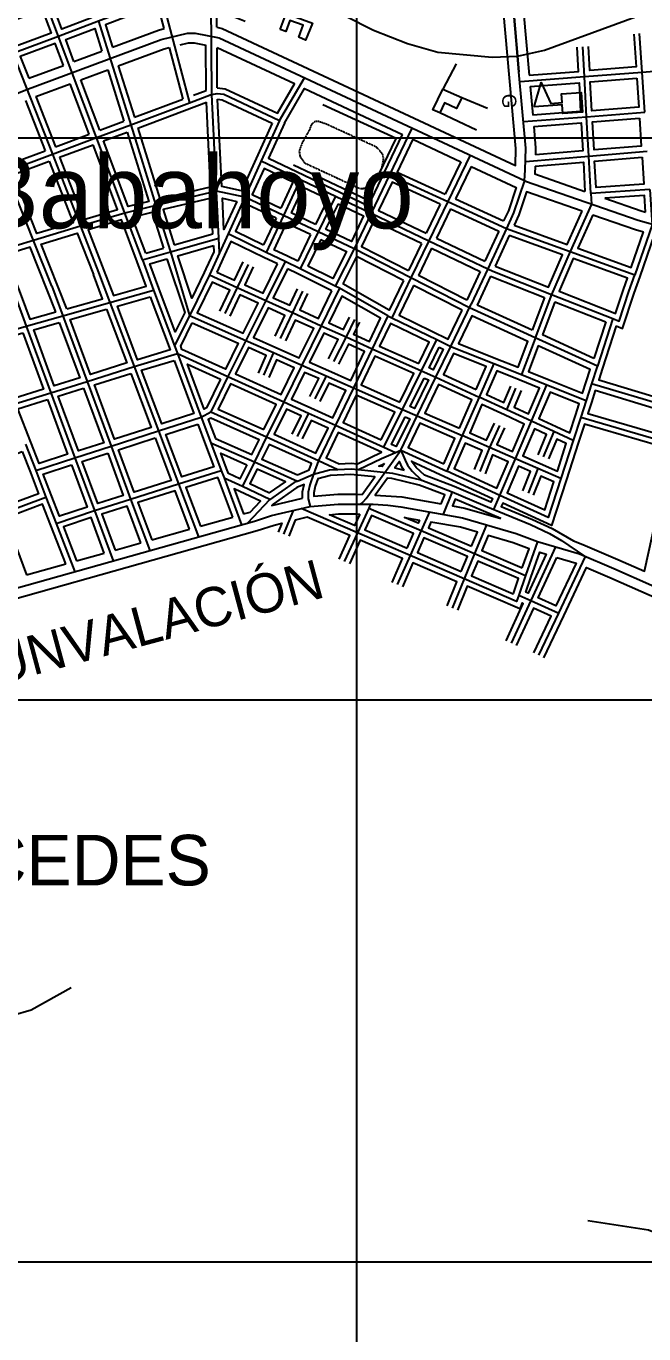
# Model space of a CAD drawing. Extents: x 638173 to 667318, y 9795622 to 9816401.
# Drawn here: x 663412 to 664510, y 9798872 to 9801199 of the extents above; entities that cross this region are included whole.
import ezdxf
from ezdxf.enums import TextEntityAlignment as Align

# ---------------------------------------------------------------- set-up
doc = ezdxf.new("R2010")
doc.units = 0
doc.header["$MEASUREMENT"] = 0
doc.linetypes.add('DASHED', pattern=[0.75, 0.5, -0.25])
for name, color, linetype in [('AREAPROMINENTE', 7, 'CONTINUOUS'), ('CAMINO1', 7, 'CONTINUOUS'), ('CAMINO3', 7, 'CONTINUOUS'), ('CAMINO5', 7, 'CONTINUOUS'), ('CUADRICULAUTM', 7, 'CONTINUOUS'), ('EDIFICACION', 7, 'CONTINUOUS'), ('HIDROGRAFIASIMBO', 7, 'CONTINUOUS'), ('MURODIQUE', 7, 'CONTINUOUS'), ('NOMBREAREASSITIO', 7, 'CONTINUOUS'), ('NOMBRESPOBLADOS', 7, 'CONTINUOUS'), ('PARALELACAMINO', 7, 'CONTINUOUS'), ('PUENTE', 7, 'CONTINUOUS'), ('RIODOBLE', 7, 'CONTINUOUS'), ('RIOINTERMITENTE', 7, 'CONTINUOUS'), ('RIOPERENNE', 7, 'CONTINUOUS'), ('TEXTOCAMINOS', 7, 'CONTINUOUS')]:
    doc.layers.add(name, color=color, linetype=linetype)
doc.styles.add('poblados', font='SWZCONDN.TTF')
doc.styles.add('sitios', font='SWZCONLN.TTF')
doc.styles.add('txt', font='TXT', dxfattribs={"height": 0.2})

# ---------------------------------------------------------------- blocks, each defined once
blk = doc.blocks.new('POZO')
at = {"layer": 'HIDROGRAFIASIMBO', "color": 4, "linetype": 'Continuous', "style": 'txt'}
blk.add_text('G', height=10, rotation=268.63522, dxfattribs=at).set_placement((0.18, -0.16), align=Align.MIDDLE)
blk = doc.blocks.new('ESCUEL')
at = {"layer": 'EDIFICACION', "color": 6, "linetype": 'Continuous'}
blk.add_lwpolyline([(-0.55, 67.48), (41.45, 51.74), (3.45, 37.48), (3.45, 17.27), (18.98, 17.27), (18.98, -17.74), (-16.02, -17.73), (-16.02, 17.27), (-0.55, 17.27), (-0.55, 67.48)], close=True, dxfattribs=at)

msp = doc.modelspace()

# ---------------------------------------------------------------- linework, layer by layer
at = {"layer": 'AREAPROMINENTE', "color": 7, "linetype": 'DASHED'}
msp.add_line((664034.57, 9800983.82), (663946.59, 9801024.11), dxfattribs=at)
msp.add_lwpolyline([(663915.86, 9801015.07), (663903.01, 9800992.03), (663897.3, 9800976.92), (663899.01, 9800966.19), (663906.84, 9800955.77), (663919.46, 9800949.86), (664005.31, 9800909.97)], dxfattribs=at)
for points, knots in [([(663946.59, 9801024.11), (663942.67, 9801025.5), (663938.76, 9801026.89), (663934.84, 9801028.28), (663930.7, 9801029.75), (663925.52, 9801030.21), (663921.76, 9801026.7), (663918.04, 9801023.22), (663917.23, 9801019.21), (663915.86, 9801015.07)], [0, 0, 0, 0, 0.3223036, 0.3223036, 0.3223036, 0.6628852, 0.6628852, 0.6628852, 1, 1, 1, 1]), ([(664005.31, 9800909.97), (664009.16, 9800910.19), (664013.02, 9800910.42), (664016.87, 9800910.65), (664021.89, 9800910.95), (664025.97, 9800914.86), (664029.53, 9800918.88), (664034.61, 9800924.61), (664037.73, 9800930.46), (664040.76, 9800937.23), (664043.47, 9800943.28), (664045.29, 9800949.41), (664046.41, 9800955.6), (664047.43, 9800961.24), (664048.27, 9800968.66), (664044.36, 9800972.99), (664041.1, 9800976.6), (664037.83, 9800980.21), (664034.57, 9800983.82)], [0, 0, 0, 0, 0.1163557, 0.1163557, 0.1163557, 0.26808, 0.26808, 0.26808, 0.4842488, 0.4842488, 0.4842488, 0.6773638, 0.6773638, 0.6773638, 0.8533085, 0.8533085, 0.8533085, 1, 1, 1, 1])]:
    msp.add_open_spline(points, degree=3, knots=knots, dxfattribs=at)
at = {"layer": 'CAMINO1', "color": 1, "linetype": 'Continuous'}
for points in [[(664297.92, 9800924.04), (664299.27, 9800942.44), (664300.29, 9800982), (664288.27, 9801117.38), (664278.99, 9801221.96)], [(661875.25, 9799783.75), (661886.68, 9799803.73), (662255.02, 9800491.38), (662274.98, 9800526.83), (662295.09, 9800562.55), (662315.98, 9800590.29), (662357.32, 9800634.21), (662381.34, 9800654.88), (662417.37, 9800681.21), (662434.17, 9800690.06), (662880.52, 9800868.55), (662880.92, 9800869.14), (663411.04, 9801085.51), (663652.09, 9801175.24), (663698.69, 9801186.69), (663712.17, 9801186.62), (663754.88, 9801178.28), (664297.92, 9800924.04)], [(664297.92, 9800924.04), (664278.76, 9800866.89), (664265.88, 9800839.01), (664232.68, 9800767.19), (664203.36, 9800704.04)], [(664297.92, 9800924.04), (664299.94, 9800923.09), (664500.58, 9800853.67), (664608.05, 9800823.43)], [(664006.33, 9800348.51), (664008.84, 9800350), (664011.92, 9800352.91), (664016.36, 9800358.34), (664078.02, 9800444.47), (664107.45, 9800505.42), (664140.69, 9800574.26), (664167.19, 9800629.13), (664203.36, 9800704.04)], [(663817.8, 9800318.14), (663848.3, 9800328.07), (663916.94, 9800344.29), (663966.69, 9800348.45), (664006.33, 9800348.51)], [(664006.33, 9800348.51), (664028.76, 9800348.13), (664054.89, 9800346.52), (664078.11, 9800343.87), (664188.08, 9800324.32), (664283.58, 9800296.28), (664321.4, 9800282.1), (664395.85, 9800259.89), (664457.14, 9800233.85), (664658.09, 9800144.95), (664765.52, 9800095.35), (665039.03, 9799974.65), (665136.76, 9799923.26), (665256.62, 9799868.98), (665372.55, 9799819.26), (665502.65, 9799759.34), (665640.32, 9799698.06), (665755.98, 9799648.81), (665825.17, 9799622.72), (665892.56, 9799600.83), (665960.24, 9799576.39), (666036.45, 9799558.53)], [(662044.2, 9799797.98), (662515.41, 9799939.19), (662749.13, 9800007.64), (663173.76, 9800137.07), (663817.8, 9800318.14)]]:
    msp.add_lwpolyline(points, dxfattribs=at)
at = {"layer": 'CAMINO3', "color": 1, "linetype": 'Continuous'}
for p, q in [((663540.32, 9801207.54), (663597.8, 9801023.62)), ((663597.8, 9801023.62), (663642.69, 9800879.98)), ((663642.69, 9800879.98), (663667.97, 9800799.09)), ((663667.97, 9800799.09), (663668.52, 9800797.25)), ((663668.52, 9800797.25), (663702.33, 9800684.06)), ((663702.33, 9800684.06), (663802.59, 9800639.85)), ((663802.59, 9800639.85), (663851.89, 9800618.12)), ((663851.89, 9800618.12), (663902.3, 9800595.89)), ((663902.3, 9800595.89), (663945.63, 9800576.78)), ((663945.63, 9800576.78), (663993.92, 9800555.49)), ((663993.92, 9800555.49), (664081.38, 9800516.92)), ((664235.72, 9800449.26), (664187.54, 9800470.33)), ((664282.05, 9800429.01), (664235.72, 9800449.26)), ((664321.94, 9800411.57), (664282.05, 9800429.01)), ((664362.69, 9800393.76), (664321.94, 9800411.57))]:
    msp.add_line(p, q, dxfattribs=at)
msp.add_lwpolyline([(664081.38, 9800516.92), (664107.45, 9800505.42), (664187.54, 9800470.33)], dxfattribs=at)
at = {"layer": 'CAMINO5', "color": 7, "linetype": 'Continuous'}
for p, q in [((663469.16, 9801180.81), (663446.41, 9801241.42)), ((663741.83, 9801077.37), (663740.94, 9801242.75)), ((664507.26, 9801117.13), (664502.78, 9801185.59)), ((663469.16, 9801180.81), (663388.31, 9801150.44)), ((663536.74, 9801000.74), (663469.16, 9801180.81)), ((664404.6, 9801109.13), (664401.72, 9801161.93)), ((663388.31, 9801150.44), (663458.31, 9800971.36)), ((664404.6, 9801109.13), (664507.26, 9801117.13)), ((664507.26, 9801117.13), (664608.56, 9801125.03)), ((664511.92, 9801045.85), (664507.26, 9801117.13)), ((663862.58, 9801030.98), (663906.78, 9801107.16)), ((664290.37, 9801100.22), (664404.6, 9801109.13)), ((664408.5, 9801037.77), (664404.6, 9801109.13)), ((663750.23, 9800905.31), (663741.83, 9801077.37)), ((664408.5, 9801037.77), (664511.92, 9801045.85)), ((663862.58, 9801030.98), (663829.9, 9800959.03)), ((664296.57, 9801029.02), (664408.5, 9801037.77)), ((664412.32, 9800967.77), (664408.5, 9801037.77)), ((663458.31, 9800971.36), (663536.74, 9801000.74)), ((663587.2, 9800866.31), (663536.74, 9801000.74)), ((664097.88, 9801017.69), (664058.08, 9800934.56)), ((664412.32, 9800967.77), (664516.45, 9800976.47)), ((663375.93, 9800940.49), (663458.31, 9800971.36)), ((663458.31, 9800971.36), (663508.58, 9800842.76)), ((663829.9, 9800959.03), (663800.52, 9800894.34)), ((663829.9, 9800959.03), (663961.75, 9800896.23)), ((664201.57, 9800969.15), (664161.84, 9800886.85)), ((664299.95, 9800958.38), (664412.32, 9800967.77)), ((664415.96, 9800900.95), (664412.32, 9800967.77)), ((663424.86, 9800817.69), (663375.93, 9800940.49)), ((663899.32, 9800925.96), (663869.73, 9800861.76)), ((664058.08, 9800934.56), (664025.25, 9800865.98)), ((664058.08, 9800934.56), (664161.84, 9800886.85)), ((663754.3, 9800821.93), (663750.23, 9800905.31)), ((663800.52, 9800894.34), (663750.23, 9800905.31)), ((664520.9, 9800908.53), (664415.96, 9800900.95)), ((663800.52, 9800894.34), (663770.95, 9800829.24)), ((663869.73, 9800861.76), (663800.52, 9800894.34)), ((663961.75, 9800896.23), (663931.03, 9800832.78)), ((663961.75, 9800896.23), (664025.25, 9800865.98)), ((664161.84, 9800886.85), (664128.11, 9800816.99)), ((663587.2, 9800866.31), (663508.58, 9800842.76)), ((663618.51, 9800782.87), (663587.2, 9800866.31)), ((663869.73, 9800861.76), (663838.92, 9800796.45)), ((663931.03, 9800832.78), (663869.73, 9800861.76)), ((664025.25, 9800865.98), (663994.9, 9800802.59)), ((664025.25, 9800865.98), (664128.11, 9800816.99)), ((663508.58, 9800842.76), (663424.86, 9800817.69)), ((663508.58, 9800842.76), (663540.63, 9800760.78)), ((663931.03, 9800832.78), (663899.32, 9800767.31)), ((663994.9, 9800802.59), (663931.03, 9800832.78)), ((663424.86, 9800817.69), (663361.56, 9800798.73)), ((663457.36, 9800736.14), (663424.86, 9800817.69)), ((663755.59, 9800795.44), (663754.3, 9800821.93)), ((663770.95, 9800829.24), (663755.59, 9800795.44)), ((663838.92, 9800796.45), (663770.95, 9800829.24)), ((663755.59, 9800795.44), (663740.76, 9800762.78)), ((663872.23, 9800780.38), (663838.92, 9800796.45)), ((663994.9, 9800802.59), (663961.66, 9800736.27)), ((664096.2, 9800750.88), (663994.9, 9800802.59)), ((664379.16, 9800798.07), (664346.26, 9800721.64)), ((664379.16, 9800798.07), (664494.15, 9800756.69)), ((663618.51, 9800782.87), (663638.54, 9800729.41)), ((663740.76, 9800762.78), (663737.62, 9800756.36)), ((663806.79, 9800774.98), (663787.14, 9800733.84)), ((663872.23, 9800780.38), (663837.76, 9800710.83)), ((663899.32, 9800767.31), (663872.23, 9800780.38)), ((663961.66, 9800736.27), (663899.32, 9800767.31)), ((663540.63, 9800760.78), (663560.81, 9800707.35)), ((663737.62, 9800756.36), (663787.14, 9800733.84)), ((664096.2, 9800750.88), (664061.98, 9800680)), ((663393.29, 9800715.78), (663412, 9800665.12)), ((663457.36, 9800736.14), (663476.85, 9800683.52)), ((663560.81, 9800707.35), (663638.54, 9800729.41)), ((663638.54, 9800729.41), (663675.85, 9800629.83)), ((663787.14, 9800733.84), (663764.99, 9800687.44)), ((663787.14, 9800733.84), (663837.76, 9800710.83)), ((663903.24, 9800727.46), (663885.37, 9800689.19)), ((663968.92, 9800732.65), (663936.67, 9800665.87)), ((663968.92, 9800732.65), (663961.66, 9800736.27)), ((664055.02, 9800683.37), (663968.92, 9800732.65)), ((664346.26, 9800721.64), (664317.23, 9800644.41)), ((664346.26, 9800721.64), (664455.12, 9800678.67)), ((663476.85, 9800683.52), (663560.81, 9800707.35)), ((663560.81, 9800707.35), (663603.92, 9800593.23)), ((663837.76, 9800710.83), (663885.37, 9800689.19)), ((663412, 9800665.12), (663476.85, 9800683.52)), ((663476.85, 9800683.52), (663520.03, 9800566.93)), ((663885.37, 9800689.19), (663863.82, 9800643.04)), ((663885.37, 9800689.19), (663936.67, 9800665.87)), ((663995.8, 9800676.89), (663980.66, 9800645.87)), ((664055.02, 9800683.37), (664027.03, 9800624.79)), ((664055.02, 9800683.37), (664061.98, 9800680)), ((664061.98, 9800680), (664142.05, 9800641.29)), ((664455.12, 9800678.67), (664427.67, 9800594.06)), ((663337.76, 9800644.05), (663412, 9800665.12)), ((663412, 9800665.12), (663455.71, 9800546.76)), ((663936.67, 9800665.87), (663980.66, 9800645.87)), ((663980.66, 9800645.87), (663958.18, 9800602.19)), ((663980.66, 9800645.87), (664027.03, 9800624.79)), ((663675.85, 9800629.83), (663680.92, 9800616.3)), ((664027.03, 9800624.79), (664114.76, 9800585.79)), ((664114.76, 9800585.79), (664142.05, 9800641.29)), ((664427.67, 9800594.06), (664317.23, 9800644.41)), ((663603.92, 9800593.23), (663680.92, 9800616.3)), ((663680.92, 9800616.3), (663723.26, 9800503.29)), ((663680.92, 9800616.3), (663770.73, 9800575.57)), ((663851.89, 9800618.12), (663833.97, 9800577.66)), ((663520.03, 9800566.93), (663603.92, 9800593.23)), ((663603.92, 9800593.23), (663647.21, 9800478.62)), ((663945.63, 9800576.78), (663925.38, 9800535.75)), ((664243.46, 9800598.52), (664217.43, 9800538.82)), ((664243.46, 9800598.52), (664292.56, 9800578.82)), ((664292.56, 9800578.82), (664338.12, 9800560.53)), ((663455.71, 9800546.76), (663520.03, 9800566.93)), ((663520.03, 9800566.93), (663562.82, 9800451.42)), ((663770.73, 9800575.57), (663739.94, 9800512.58)), ((663770.73, 9800575.57), (663870.17, 9800530.47)), ((664266.53, 9800516.15), (664282.83, 9800554.5)), ((664310.54, 9800495.83), (664338.12, 9800560.53)), ((664338.12, 9800560.53), (664407.74, 9800532.62)), ((664417.52, 9800562.78), (664407.74, 9800532.62)), ((664552.86, 9800522.17), (664417.52, 9800562.78)), ((663383.94, 9800524.25), (663455.71, 9800546.76)), ((663455.71, 9800546.76), (663498.58, 9800430.72)), ((663870.17, 9800530.47), (663839.46, 9800467.94)), ((663870.17, 9800530.47), (663914.14, 9800510.52)), ((664266.53, 9800516.15), (664217.43, 9800538.82)), ((664407.74, 9800532.62), (664398.1, 9800502.91)), ((663723.26, 9800503.29), (663739.94, 9800512.58)), ((663739.94, 9800512.58), (663839.46, 9800467.94)), ((663914.14, 9800510.52), (663893.83, 9800468.77)), ((663914.14, 9800510.52), (663962.06, 9800488.79)), ((664310.54, 9800495.83), (664266.53, 9800516.15)), ((663647.21, 9800478.62), (663723.26, 9800503.29)), ((663723.26, 9800503.29), (663740.34, 9800457.7)), ((663962.06, 9800488.79), (663931.96, 9800425.78)), ((663962.06, 9800488.79), (664047.79, 9800449.91)), ((664350.26, 9800477.49), (664310.54, 9800495.83)), ((664398.1, 9800502.91), (664384.71, 9800461.62)), ((664398.1, 9800502.91), (664538.06, 9800462.26)), ((663562.82, 9800451.42), (663647.21, 9800478.62)), ((663647.21, 9800478.62), (663682.83, 9800384.33)), ((663839.46, 9800467.94), (663817.62, 9800423.48)), ((663839.46, 9800467.94), (663931.96, 9800425.78)), ((664350.26, 9800477.49), (664331.52, 9800432.59)), ((664384.71, 9800461.62), (664350.26, 9800477.49)), ((663410.66, 9800454.93), (663428.68, 9800408.19)), ((663498.58, 9800430.72), (663562.82, 9800451.42)), ((663562.82, 9800451.42), (663597.61, 9800357.47)), ((663740.34, 9800457.7), (663817.62, 9800423.48)), ((663740.34, 9800457.7), (663758.82, 9800408.35)), ((664047.79, 9800449.91), (664068.64, 9800440.46)), ((663428.68, 9800408.19), (663498.58, 9800430.72)), ((663498.58, 9800430.72), (663533.15, 9800337.11)), ((663817.62, 9800423.48), (663796.32, 9800380.11)), ((663817.62, 9800423.48), (663894.64, 9800389.38)), ((663931.96, 9800425.78), (663923.01, 9800401.89)), ((663931.96, 9800425.78), (663966.4, 9800410.08)), ((663428.68, 9800408.19), (663446.83, 9800361.09)), ((663682.83, 9800384.33), (663758.82, 9800408.35)), ((663758.82, 9800408.35), (663763.69, 9800395.36)), ((663763.69, 9800395.36), (663796.32, 9800380.11)), ((663763.69, 9800395.36), (663795.02, 9800311.74)), ((663894.64, 9800389.38), (663923.01, 9800401.89)), ((664254.22, 9800363.74), (664159.88, 9800406.96)), ((664321.94, 9800411.57), (664304.49, 9800368.15)), ((663597.61, 9800357.47), (663682.83, 9800384.33)), ((663682.83, 9800384.33), (663718.38, 9800290.19)), ((663796.32, 9800380.11), (663845.36, 9800357.19)), ((664169.53, 9800370.6), (664153.41, 9800330.48)), ((664169.53, 9800370.6), (664243.59, 9800338.82)), ((663361.97, 9800329.4), (663446.83, 9800361.09)), ((663446.83, 9800361.09), (663464.88, 9800314.25)), ((663533.15, 9800337.11), (663597.61, 9800357.47)), ((663597.61, 9800357.47), (663631.57, 9800265.78)), ((664024.06, 9800348.21), (664020.97, 9800341.44)), ((664243.59, 9800338.82), (664254.22, 9800363.74)), ((663464.88, 9800314.25), (663533.15, 9800337.11)), ((663533.15, 9800337.11), (663566.28, 9800247.43)), ((663886.4, 9800337.07), (663869.41, 9800295.05)), ((664000.88, 9800297.48), (663901, 9800340.52)), ((664020.97, 9800341.44), (664000.88, 9800297.48)), ((664020.97, 9800341.44), (664114.17, 9800301.35)), ((664129.02, 9800334.98), (664114.17, 9800301.35)), ((663464.88, 9800314.25), (663498.04, 9800228.24)), ((664000.88, 9800297.48), (663977.51, 9800246.31)), ((664094.63, 9800257.08), (664000.88, 9800297.48)), ((664114.17, 9800301.35), (664094.63, 9800257.08)), ((664114.17, 9800301.35), (664209.43, 9800260.37)), ((664230.56, 9800311.85), (664209.43, 9800260.37)), ((664321.36, 9800282.11), (664300.15, 9800221.42)), ((664094.63, 9800257.08), (664071.73, 9800205.22)), ((664191.03, 9800215.54), (664094.63, 9800257.08)), ((664209.43, 9800260.37), (664191.03, 9800215.54)), ((664209.43, 9800260.37), (664300.15, 9800221.42)), ((664353.51, 9800272.52), (664309.28, 9800176.77)), ((664358.92, 9800154.23), (664406.74, 9800255.26)), ((664191.03, 9800215.54), (664169.62, 9800163.39)), ((664300.15, 9800221.42), (664287.91, 9800186.4)), ((664287.91, 9800186.4), (664309.28, 9800176.77)), ((664309.28, 9800176.77), (664274.4, 9800101.28)), ((664309.28, 9800176.77), (664358.92, 9800154.23)), ((664323.51, 9800079.4), (664358.92, 9800154.23))]:
    msp.add_line(p, q, dxfattribs=at)
for points in [[(663655.51, 9801250.82), (663540.32, 9801207.54), (663469.16, 9801180.81)], [(663655.51, 9801250.82), (663654.5, 9801243.99), (663702.26, 9801062.77)], [(663702.26, 9801062.77), (663740.7, 9801077.17), (663741.83, 9801077.37)], [(663741.83, 9801077.37), (663751.53, 9801079.1), (663763.09, 9801077.64), (663862.58, 9801030.98)], [(663536.74, 9801000.74), (663597.8, 9801023.62), (663702.26, 9801062.77)], [(663750.23, 9800905.31), (663642.69, 9800879.98), (663587.2, 9800866.31)], [(664520.9, 9800908.53), (664525.03, 9800845.46), (664494.15, 9800756.69)], [(664161.84, 9800886.85), (664265.88, 9800839.01), (664379.16, 9800798.07)], [(664415.96, 9800900.95), (664416.99, 9800882.17), (664379.16, 9800798.07)], [(663618.51, 9800782.87), (663668.52, 9800797.25), (663754.3, 9800821.93)], [(664128.11, 9800816.99), (664096.78, 9800752.09), (664096.2, 9800750.88)], [(664128.11, 9800816.99), (664232.68, 9800767.19), (664241.58, 9800762.95), (664346.26, 9800721.64)], [(663737.62, 9800756.36), (663704.47, 9800688.45), (663702.33, 9800684.06), (663675.85, 9800629.83)], [(664317.23, 9800644.41), (664200.49, 9800697.64), (664096.2, 9800750.88)], [(664455.12, 9800678.67), (664466.38, 9800674.23), (664483.78, 9800726.87), (664494.15, 9800756.69)], [(663837.76, 9800710.83), (663802.59, 9800639.85), (663770.73, 9800575.57)], [(663936.67, 9800665.87), (663902.3, 9800595.89), (663870.17, 9800530.47)], [(664027.03, 9800624.79), (663993.92, 9800555.49), (663962.06, 9800488.79)], [(664142.05, 9800641.29), (664167.19, 9800629.13), (664243.46, 9800598.52)], [(664317.23, 9800644.41), (664316.82, 9800643.32), (664292.56, 9800578.82)], [(664047.79, 9800449.91), (664081.38, 9800516.92), (664114.76, 9800585.79)], [(664114.76, 9800585.79), (664140.69, 9800574.26), (664217.43, 9800538.82)], [(664427.67, 9800594.06), (664427.47, 9800593.44), (664417.52, 9800562.78)], [(664217.43, 9800538.82), (664187.54, 9800470.33), (664159.88, 9800406.96)], [(664253.59, 9800488.47), (664235.72, 9800449.26), (664218.67, 9800406.2)], [(664254.22, 9800363.74), (664282.05, 9800429.01), (664310.54, 9800495.83)], [(664384.71, 9800461.62), (664362.69, 9800393.76), (664340.18, 9800324.37), (664254.22, 9800363.74)], [(664002.78, 9800409.94), (664043.89, 9800429.65), (664068.64, 9800440.46)], [(664068.64, 9800440.46), (664078.02, 9800444.47), (664159.88, 9800406.96)], [(664078.08, 9800444.44), (664085.59, 9800426.43), (664089.88, 9800417.84), (664098.12, 9800407.1), (664115.06, 9800391.25)], [(663923.01, 9800401.89), (663916.16, 9800382.8), (663913.51, 9800369.55), (663913.51, 9800358.07), (663917.17, 9800344.31)], [(663923.01, 9800401.89), (663951.49, 9800409.3), (663966.4, 9800410.08)], [(663966.4, 9800410.08), (663989.61, 9800411.3), (664002.55, 9800409.96), (664002.78, 9800409.94)], [(664002.78, 9800409.94), (664063.57, 9800403.65), (664113.73, 9800391.75), (664115.06, 9800391.25)], [(664115.06, 9800391.25), (664115.5, 9800391.08), (664169.53, 9800370.6)], [(663894.64, 9800389.38), (663888.45, 9800386.65), (663844.69, 9800356.35), (663844.37, 9800356.13), (663805.6, 9800314.71)], [(664243.59, 9800338.82), (664252.18, 9800335.13), (664308.59, 9800312.18), (664342.72, 9800296.05), (664364.04, 9800283.5), (664404.85, 9800256.07)], [(664287.91, 9800186.4), (664284.08, 9800175.44), (664191.03, 9800215.54)]]:
    msp.add_lwpolyline(points, dxfattribs=at)
at = {"layer": 'CUADRICULAUTM', "color": 2, "linetype": 'Continuous'}
for points in [[(664000, 9796923.87), (664000, 9797000), (664000, 9798000), (664000, 9799000), (664000, 9800000), (664000, 9801000), (664000, 9802000), (664000, 9803000), (664000, 9804000), (664000, 9805000), (664000, 9806000), (664000, 9807000), (664000, 9808000), (664000, 9809000), (664000, 9810000), (664000, 9811000), (664000, 9812000), (664000, 9813000), (664000, 9814000), (664000, 9815352.18)], [(655000, 9801000), (656000, 9801000), (657000, 9801000), (658000, 9801000), (659000, 9801000), (660000, 9801000), (661000, 9801000), (662000, 9801000), (663000, 9801000), (665000, 9801000), (666608.12, 9801000)], [(655000, 9800000), (656000, 9800000), (657000, 9800000), (658000, 9800000), (659000, 9800000), (660000, 9800000), (661000, 9800000), (662000, 9800000), (663000, 9800000), (665000, 9800000), (666607.31, 9800000)], [(655000, 9799000), (656000, 9799000), (657000, 9799000), (658000, 9799000), (659000, 9799000), (660000, 9799000), (661000, 9799000), (662000, 9799000), (663000, 9799000), (664000, 9799000), (666606.51, 9799000)]]:
    msp.add_lwpolyline(points, dxfattribs=at)
at = {"layer": 'EDIFICACION', "color": 4, "linetype": 'Continuous'}
for points in [[(663863.73, 9801192.75), (663874.13, 9801221.57), (663920.85, 9801204.51), (663908.49, 9801174.28), (663896.84, 9801179.21), (663904.47, 9801200.39), (663880.85, 9801208.95), (663873.67, 9801189.19)], [(664153.01, 9801086.67), (664186.51, 9801071.71), (664177.31, 9801052.54), (664155.58, 9801062.3), (664147.27, 9801044.51), (664135.04, 9801050.26)]]:
    msp.add_lwpolyline(points, close=True, dxfattribs=at)
at = {"layer": 'MURODIQUE', "color": 204, "linetype": 'Continuous'}
for p, q in [((664176.61, 9801131.9), (664153.01, 9801086.67)), ((664186.51, 9801071.71), (664232.1, 9801052.98)), ((664212.53, 9801014.06), (664147.27, 9801044.51))]:
    msp.add_line(p, q, dxfattribs=at)
msp.add_lwpolyline([(663887.39, 9800952.14), (664017.75, 9800890.69), (664069.62, 9800999.25), (663939.29, 9801058.91)], dxfattribs=at)
at = {"layer": 'PARALELACAMINO', "color": 7, "linetype": 'Continuous'}
for p, q in [((663666.12, 9801160.67), (663690.29, 9801068.95)), ((663731.78, 9801084.5), (663731.35, 9801165.04)), ((663751.76, 9801089.15), (663751.38, 9801160.6)), ((663496.63, 9801136.05), (663546.41, 9801154.58)), ((663416.35, 9801106.16), (663477.9, 9801129.07)), ((663508.94, 9801103.27), (663556.86, 9801121.12)), ((663556.86, 9801121.12), (663585.44, 9801029.67)), ((663575.62, 9801128.1), (663604.18, 9801036.69)), ((663429.1, 9801073.56), (663490.21, 9801096.3)), ((663523.87, 9801006.6), (663490.21, 9801096.3)), ((663542.59, 9801013.62), (663508.94, 9801103.27)), ((664308.13, 9801091.57), (664312.68, 9801040.31)), ((663410.44, 9801066.36), (663445.31, 9800977.16)), ((663429.1, 9801073.56), (663464.03, 9800984.18)), ((663604.18, 9801036.69), (663690.29, 9801068.95)), ((663709.12, 9801076.01), (663731.78, 9801084.5)), ((663610.16, 9801017.58), (663732.49, 9801063.42)), ((663542.59, 9801013.62), (663585.44, 9801029.67)), ((663464.03, 9800984.18), (663523.87, 9801006.6)), ((663549.61, 9800994.89), (663591.42, 9801010.55)), ((664099.39, 9800997.68), (664184.9, 9800957.64)), ((663381.59, 9800953.28), (663445.31, 9800977.16)), ((663471.32, 9800965.55), (663530.9, 9800987.88)), ((663389, 9800934.71), (663452.59, 9800958.54)), ((664184.9, 9800957.64), (664157.1, 9800900.04)), ((664203.02, 9800949.15), (664175.28, 9800891.68)), ((663886.1, 9800921.17), (663864.87, 9800875.1)), ((663904.16, 9800912.58), (663882.96, 9800866.57)), ((663904.16, 9800912.58), (663948.36, 9800891.53)), ((663948.36, 9800891.53), (663926.35, 9800846.05)), ((663966.42, 9800882.92), (663944.43, 9800837.5)), ((664148.4, 9800882.02), (664123.43, 9800830.3)), ((664175.28, 9800891.68), (664260.99, 9800852.27)), ((663856.42, 9800856.97), (663834.18, 9800809.84)), ((663926.35, 9800846.05), (663882.96, 9800866.57)), ((664166.58, 9800873.66), (664141.49, 9800821.69)), ((664166.58, 9800873.66), (664252.59, 9800834.11)), ((663874.5, 9800848.45), (663852.19, 9800801.15)), ((663917.63, 9800828.06), (663874.5, 9800848.45)), ((664252.59, 9800834.11), (664227.84, 9800780.57)), ((663675.16, 9800809.58), (663743.92, 9800829.35)), ((663917.63, 9800828.06), (663894.67, 9800780.66)), ((663935.71, 9800819.51), (663912.63, 9800771.85)), ((664114.73, 9800812.29), (664091.63, 9800764.44)), ((664141.49, 9800821.69), (664227.84, 9800780.57)), ((664271.11, 9800826.49), (664245.92, 9800771.99)), ((663624.62, 9800795.04), (663655.95, 9800804.05)), ((664132.8, 9800803.68), (664109.46, 9800755.34)), ((664132.8, 9800803.68), (664219.44, 9800762.42)), ((664219.44, 9800762.42), (664195.71, 9800711.31)), ((664195.71, 9800711.31), (664109.46, 9800755.34)), ((664237.49, 9800753.81), (664213.72, 9800702.6)), ((664237.49, 9800753.81), (664333.44, 9800715.95)), ((664187.05, 9800693.27), (664100.76, 9800737.32)), ((664333.44, 9800715.95), (664311.64, 9800657.96)), ((664311.64, 9800657.96), (664213.72, 9800702.6)), ((664352.04, 9800708.61), (664329.88, 9800649.64)), ((664352.04, 9800708.61), (664442.71, 9800672.82)), ((664442.71, 9800672.82), (664421.62, 9800607.81)), ((664421.62, 9800607.81), (664329.88, 9800649.64)), ((663721.84, 9800309.34), (663779.2, 9800325.47)), ((663798.52, 9800330.9), (663810.12, 9800334.16)), ((663635.13, 9800284.96), (663702.51, 9800303.91)), ((663569.86, 9800266.61), (663615.81, 9800279.53)), ((663501.38, 9800247.37), (663550.54, 9800261.19)), ((663412.41, 9800222.35), (663482.05, 9800241.92))]:
    msp.add_line(p, q, dxfattribs=at)
for points in [[(664288.48, 9801298.72), (664296.41, 9801223.65), (664306.36, 9801111.5)], [(663515.94, 9801252.04), (663527.95, 9801213.58), (663475, 9801193.69), (663459.52, 9801234.94), (663515.94, 9801252.04)], [(663440.47, 9801228.8), (663456.29, 9801186.66), (663394.03, 9801163.27), (663377.85, 9801204.67), (663440.47, 9801228.8)], [(663657.2, 9801194.51), (663646.11, 9801236.6), (663552.68, 9801201.5), (663565.16, 9801161.56)], [(663751.18, 9801196.83), (663751.02, 9801227.98), (663801.41, 9801207.93)], [(663751.18, 9801196.83), (663760.35, 9801195.04), (664281.98, 9800950.83), (664282.77, 9800981.45), (664260.92, 9801226.36)], [(663496.63, 9801136.05), (663482.03, 9801174.96), (663533.94, 9801194.46), (663546.41, 9801154.58)], [(663565.16, 9801161.56), (663646.93, 9801191.99), (663657.2, 9801194.51)], [(664492.8, 9801184.94), (664496.64, 9801126.33), (664414.03, 9801119.9), (664411.71, 9801162.47)], [(663477.9, 9801129.07), (663463.32, 9801167.93), (663401.31, 9801144.64), (663416.35, 9801106.16)], [(663575.62, 9801128.1), (663657.25, 9801158.49), (663666.12, 9801160.67)], [(663685.54, 9801165.44), (663700.76, 9801169.18), (663710.43, 9801169.13), (663731.35, 9801165.04)], [(663751.76, 9801089.15), (663765.91, 9801087.36), (663858.52, 9801043.93), (663888.87, 9801096.23), (663751.38, 9801160.6)], [(664306.36, 9801111.5), (664394.08, 9801118.34), (664391.73, 9801161.39)], [(664308.13, 9801091.57), (664395.17, 9801098.36), (664397.98, 9801046.98), (664312.68, 9801040.31)], [(664497.94, 9801106.37), (664501.3, 9801055.05), (664417.93, 9801048.54), (664415.12, 9801099.92), (664497.94, 9801106.37)], [(663752.25, 9801068.93), (663760.27, 9801067.92), (663849.39, 9801026.12)], [(663849.39, 9801026.12), (663820.8, 9800963.17), (663794.76, 9800905.83), (663759.85, 9800913.45), (663752.25, 9801068.93)], [(663871.47, 9801026.38), (663907.06, 9801087.72), (664081.27, 9801006.15)], [(663610.16, 9801017.58), (663649.45, 9800891.84), (663739.83, 9800913.13), (663732.49, 9801063.42)], [(663871.47, 9801026.38), (663843.06, 9800963.84), (664020.54, 9800879.3), (664049.06, 9800938.88), (664081.27, 9801006.15)], [(664314.45, 9801020.39), (664399.07, 9801027), (664401.8, 9800976.93), (664317.49, 9800969.88)], [(664314.45, 9801020.39), (664317.81, 9800982.55), (664317.49, 9800969.88)], [(664502.6, 9801035.09), (664505.83, 9800985.62), (664421.75, 9800978.6), (664419.02, 9801028.56), (664502.6, 9801035.09)], [(663591.42, 9801010.55), (663629.98, 9800887.15), (663593.43, 9800878.14), (663549.61, 9800994.89)], [(664099.39, 9800997.68), (664071.49, 9800939.41), (664157.1, 9800900.04)], [(663471.32, 9800965.55), (663514.54, 9800854.98), (663574.08, 9800872.82), (663530.9, 9800987.88)], [(663452.59, 9800958.54), (663495.32, 9800849.23), (663430.76, 9800829.9), (663389, 9800934.71)], [(664203.02, 9800949.15), (664283.2, 9800911.61), (664269.45, 9800870.59), (664260.99, 9800852.27)], [(664316.96, 9800949.76), (664316.34, 9800935.93), (664405.72, 9800905.01)], [(664316.96, 9800949.76), (664402.89, 9800956.94), (664405.72, 9800905.01)], [(664507.14, 9800965.65), (664510.27, 9800917.78), (664425.4, 9800911.65), (664422.84, 9800958.61), (664507.14, 9800965.65)], [(663886.1, 9800921.17), (663834.79, 9800945.62), (663813.7, 9800899.19), (663864.87, 9800875.1)], [(664148.4, 9800882.02), (664062.85, 9800921.36), (664038.6, 9800870.7), (664123.43, 9800830.3)], [(664400.46, 9800869.8), (664301.73, 9800903.96), (664288.07, 9800863.19), (664279.53, 9800844.71)], [(663743.92, 9800829.35), (663740.83, 9800892.83), (663655.43, 9800872.71), (663675.16, 9800809.58)], [(663786.3, 9800887.21), (663763.57, 9800837.17), (663760.86, 9800892.76), (663786.3, 9800887.21)], [(663856.42, 9800856.97), (663805.43, 9800880.97), (663784.1, 9800834.01), (663834.18, 9800809.84)], [(663966.42, 9800882.92), (664011.9, 9800861.26), (663990.18, 9800815.88), (663944.43, 9800837.5)], [(664513.52, 9800868.21), (664511.58, 9800897.83), (664441.17, 9800892.75)], [(664441.17, 9800892.75), (664505.82, 9800870.38), (664513.52, 9800868.21)], [(663624.62, 9800795.04), (663600.51, 9800859.29), (663635.96, 9800868.02), (663655.95, 9800804.05)], [(664279.53, 9800844.71), (664373.84, 9800810.62), (664400.46, 9800869.8)], [(664419.44, 9800863.23), (664392.71, 9800803.82), (664488.03, 9800769.52), (664510.05, 9800832.83)], [(664419.44, 9800863.23), (664495.34, 9800836.96), (664510.05, 9800832.83)], [(663609.13, 9800779.42), (663581.12, 9800854.05), (663521.84, 9800836.29), (663549.98, 9800764.31)], [(664114.73, 9800812.29), (664029.96, 9800852.66), (664008.13, 9800807.07), (664091.63, 9800764.44)], [(663484.13, 9800695.99), (663438.19, 9800811.24), (663502.63, 9800830.54), (663531.37, 9800757.02)], [(663731.61, 9800766.83), (663728.63, 9800760.75), (663706.27, 9800714.93), (663681.33, 9800790.52), (663744.93, 9800808.82)], [(663744.93, 9800808.82), (663745.48, 9800797.37), (663731.61, 9800766.83)], [(663858.78, 9800775.76), (663834.57, 9800787.44), (663775.82, 9800815.78), (663764.7, 9800791.31), (663751.04, 9800761.24)], [(663935.71, 9800819.51), (663981.38, 9800797.92), (663957.17, 9800749.63), (663912.63, 9800771.85)], [(664245.92, 9800771.99), (664340.91, 9800734.5), (664365.78, 9800792.28), (664271.11, 9800826.49)], [(664461.35, 9800665.47), (664472.55, 9800661.05), (664493.25, 9800723.66), (664503.6, 9800753.4), (664529.33, 9800827.4)], [(663464.78, 9800690.49), (663418.96, 9800805.48), (663374.75, 9800792.24), (663402.67, 9800719.24)], [(663894.67, 9800780.66), (663876.58, 9800789.39), (663852.19, 9800801.15)], [(664082.94, 9800746.42), (663999.32, 9800789.1), (663975.05, 9800740.67)], [(664458.79, 9800687.97), (664460.21, 9800687.41), (664474.31, 9800730.08), (664481.45, 9800750.63), (664384.63, 9800785.47), (664359.52, 9800727.15), (664458.79, 9800687.97)], [(663549.98, 9800764.31), (663566.91, 9800719.48), (663625.37, 9800736.07), (663609.13, 9800779.42)], [(663662.09, 9800784.99), (663693.7, 9800689.18), (663677.06, 9800655.1), (663647.9, 9800732.92), (663631.67, 9800776.24), (663662.09, 9800784.99)], [(663751.04, 9800761.24), (663782.35, 9800747), (663797.77, 9800779.29)], [(663815.81, 9800770.67), (663800.55, 9800738.73), (663833.09, 9800723.93), (663858.78, 9800775.76)], [(663876.79, 9800767.07), (663851.31, 9800715.65), (663880.5, 9800702.39), (663894.18, 9800731.69)], [(663955.61, 9800728.07), (663894.86, 9800758.35), (663876.79, 9800767.07)], [(663484.13, 9800695.99), (663547.61, 9800714), (663531.37, 9800757.02)], [(663755.97, 9800691.75), (663773.73, 9800728.96), (663742.34, 9800743.23), (663715.88, 9800689.01), (663797.87, 9800652.86), (663824.21, 9800706.01), (663791.93, 9800720.68), (663774.01, 9800683.13)], [(664082.94, 9800746.42), (664057.4, 9800693.53), (663975.05, 9800740.67)], [(663402.67, 9800719.24), (663418.17, 9800677.27), (663464.78, 9800690.49)], [(663632.41, 9800717.28), (663667.8, 9800622.81), (663609.97, 9800605.48), (663574.01, 9800700.7), (663632.41, 9800717.28)], [(663912.3, 9800723.23), (663898.7, 9800694.11), (663931.92, 9800679.01), (663955.61, 9800728.07)], [(664004.79, 9800672.5), (663994.16, 9800650.72), (664022.24, 9800637.95), (664042, 9800679.3), (663973.26, 9800718.64), (663950.12, 9800670.74), (663975.94, 9800659), (663986.81, 9800681.28)], [(664100.76, 9800737.32), (664075.31, 9800684.61), (664162.4, 9800642.21), (664187.05, 9800693.27)], [(663554.71, 9800695.22), (663590.83, 9800599.6), (663526.11, 9800579.31), (663489.98, 9800676.85), (663554.71, 9800695.22)], [(663854.76, 9800647.27), (663872.04, 9800684.27), (663842.43, 9800697.73), (663816.19, 9800644.78), (663855.92, 9800627.27), (663897.55, 9800608.91), (663923.15, 9800661.03), (663890.24, 9800675.99), (663872.88, 9800638.81)], [(664461.35, 9800665.47), (664436.98, 9800590.35), (664430.19, 9800569.42), (664545.7, 9800534.76), (664560.53, 9800594.07), (664641.67, 9800573.72), (664655.09, 9800630.21), (664665.52, 9800674.08), (664571.58, 9800692.51)], [(663470.68, 9800671.38), (663507, 9800573.32), (663461.79, 9800559.15), (663425.12, 9800658.45), (663470.68, 9800671.38)], [(663707.1, 9800671.03), (663788.99, 9800634.92), (663766.06, 9800588.67), (663688.82, 9800623.7), (663686.72, 9800629.3), (663707.1, 9800671.03)], [(664110.03, 9800598.83), (664128.53, 9800636.45), (664059.7, 9800669.97), (664040.48, 9800629.75), (664110.03, 9800598.83)], [(664247.18, 9800607.8), (664286.8, 9800591.9), (664304.16, 9800638.07), (664204.4, 9800683.19), (664180.85, 9800634.42), (664247.18, 9800607.8)], [(663405.83, 9800652.97), (663442.69, 9800553.15), (663389.9, 9800536.6), (663384.5, 9800550.61), (663351.03, 9800637.42), (663405.83, 9800652.97)], [(663949.29, 9800606.77), (663966.97, 9800641.11), (663941.37, 9800652.75), (663915.87, 9800600.84), (663949.67, 9800585.93), (663989.08, 9800568.55), (664013.62, 9800619.91), (663985.19, 9800632.83), (663967.07, 9800597.61)], [(663824.83, 9800581.71), (663838.69, 9800613.01), (663807.3, 9800626.85), (663784.29, 9800580.41), (663865.47, 9800543.59), (663888.73, 9800590.95), (663856.99, 9800604.95), (663843.11, 9800573.61)], [(664146.5, 9800627.7), (664153.7, 9800624.19), (664135.9, 9800587.33), (664128.31, 9800590.71), (664146.5, 9800627.7)], [(664341.85, 9800569.81), (664401.53, 9800545.88), (664408.01, 9800565.86), (664415.19, 9800588), (664322.43, 9800629.82), (664305.36, 9800584.46), (664341.85, 9800569.81)], [(663674.84, 9800604.04), (663710.23, 9800509.58), (663653.19, 9800491.07), (663617.06, 9800586.73), (663674.84, 9800604.04)], [(664076.59, 9800529.96), (664101.25, 9800580.85), (664031.86, 9800611.7), (664007.39, 9800560.48), (664076.59, 9800529.96)], [(664212.34, 9800552.18), (664230.17, 9800593.08), (664172.13, 9800616.37), (664154.12, 9800579.07), (664212.34, 9800552.18)], [(663597.91, 9800580.87), (663634.15, 9800484.92), (663568.87, 9800463.88), (663533.06, 9800560.54), (663597.91, 9800580.87)], [(663757.23, 9800570.71), (663732.34, 9800519.8), (663728.54, 9800517.68), (663698.74, 9800597.24), (663757.23, 9800570.71)], [(663916.41, 9800540.18), (663932.04, 9800571.84), (663907.05, 9800582.86), (663883.7, 9800535.32), (663918.27, 9800519.63), (663957.27, 9800501.95), (663980.46, 9800550.5), (663950.36, 9800563.77), (663934.35, 9800531.32)], [(664292.03, 9800550.59), (664279.52, 9800521.17), (664305.38, 9800509.23), (664324.91, 9800555.05), (664288.83, 9800569.54), (664248.75, 9800585.62), (664230.51, 9800543.79), (664261.36, 9800529.55), (664273.63, 9800558.41)], [(663513.95, 9800554.55), (663549.81, 9800457.74), (663504.64, 9800443.18), (663468.73, 9800540.37), (663513.95, 9800554.55)], [(663834.74, 9800481.01), (663856.64, 9800525.62), (663775.44, 9800562.45), (663753.46, 9800517.47), (663834.74, 9800481.01)], [(664119.54, 9800572.72), (664127.19, 9800569.32), (664102.64, 9800518.47), (664094.9, 9800521.88), (664119.54, 9800572.72)], [(664182.37, 9800483.5), (664204.34, 9800533.85), (664145.42, 9800561.06), (664120.94, 9800510.36), (664182.37, 9800483.5)], [(663449.62, 9800534.37), (663485.58, 9800437.04), (663434.61, 9800420.61), (663419.99, 9800458.53), (663397.1, 9800517.9), (663449.62, 9800534.37)], [(664043.16, 9800462.99), (664067.74, 9800512.01), (663998.76, 9800542.43), (663975.48, 9800493.69), (664043.16, 9800462.99)], [(664354.45, 9800486.57), (664378.67, 9800475.41), (664388.59, 9800505.99), (664395.34, 9800526.82), (664343.48, 9800547.61), (664323.55, 9800500.84), (664354.45, 9800486.57)], [(664530.85, 9800474.77), (664540.87, 9800515.33), (664424.01, 9800550.39), (664417.25, 9800529.53), (664410.79, 9800509.63), (664530.85, 9800474.77)], [(663884.84, 9800473.14), (663900.66, 9800505.65), (663874.87, 9800517.35), (663852.98, 9800472.77), (663927.17, 9800438.95), (663948.64, 9800483.89), (663918.87, 9800497.39), (663902.82, 9800464.4)], [(664262.69, 9800484.32), (664249.03, 9800454.35), (664276.81, 9800442.21), (664297.53, 9800490.82), (664262.34, 9800507.07), (664222.51, 9800525.46), (664200.71, 9800475.49), (664230.7, 9800462.37), (664244.49, 9800492.62)], [(663717.25, 9800490.83), (663730.98, 9800454.19), (663745.77, 9800414.7), (663688.84, 9800396.71), (663660.27, 9800472.34), (663717.25, 9800490.83)], [(663748.23, 9800465.14), (663812.88, 9800436.51), (663825.92, 9800463.06), (663740.44, 9800501.4), (663735.64, 9800498.73), (663748.23, 9800465.14)], [(664086.06, 9800503.93), (664093.94, 9800500.45), (664069.98, 9800450.83), (664061.39, 9800454.73), (664086.06, 9800503.93)], [(664154.79, 9800420.29), (664174.38, 9800465.17), (664112.24, 9800492.33), (664091.47, 9800449.31), (664154.79, 9800420.29)], [(664385.4, 9800282.86), (664401.79, 9800276.38), (664464.1, 9800249.91), (664511.51, 9800228.94), (664519.33, 9800264.17), (664533.15, 9800326.39), (664547.03, 9800388.87), (664559.68, 9800445.58), (664535.27, 9800452.66), (664404.62, 9800490.61), (664394.22, 9800458.53), (664372.2, 9800390.67), (664346.23, 9800310.61), (664259.39, 9800350.38), (664256.71, 9800344.09), (664312.61, 9800321.34), (664347.4, 9800304.9), (664385.4, 9800282.86)], [(663641.22, 9800466.18), (663669.74, 9800390.69), (663603.68, 9800369.87), (663575.82, 9800445.1), (663641.22, 9800466.18)], [(663968.32, 9800420.2), (663989.86, 9800421.33), (664001.01, 9800420.18), (664044.04, 9800440.63), (663966.85, 9800475.63), (663945.37, 9800430.66), (663968.32, 9800420.2)], [(664322.29, 9800436.44), (664337.32, 9800472.45), (664315.7, 9800482.43), (664295.14, 9800434.2), (664325.94, 9800420.73), (664356.58, 9800407.34), (664372.46, 9800456.26), (664355.5, 9800464.07), (664340.75, 9800428.74)], [(663404.94, 9800441.97), (663419.35, 9800404.59), (663433.86, 9800366.92), (663367.85, 9800342.27), (663340.16, 9800416.77), (663404.94, 9800441.97)], [(663556.77, 9800438.96), (663584.58, 9800363.85), (663539.22, 9800349.52), (663511.57, 9800424.4), (663556.77, 9800438.96)], [(663804.05, 9800418.55), (663791.66, 9800393.32), (663771.62, 9800402.69), (663768.18, 9800411.86), (663758.04, 9800438.93), (663804.05, 9800418.55)], [(663894.64, 9800400.31), (663915.12, 9800409.35), (663919.32, 9800420.55), (663844.16, 9800454.81), (663831.19, 9800428.41), (663894.64, 9800400.31)], [(664209.37, 9800409.88), (664222.87, 9800443.97), (664192.7, 9800457.16), (664172.97, 9800411.96), (664249.05, 9800377.11), (664268.97, 9800423.82), (664241.21, 9800435.95), (664227.97, 9800402.52)], [(663492.52, 9800418.26), (663520.2, 9800343.32), (663470.77, 9800326.77), (663456.16, 9800364.69), (663441.82, 9800401.91), (663492.52, 9800418.26)], [(664048.89, 9800420.96), (664045.07, 9800415.62), (664039.08, 9800416.24), (664048.89, 9800420.96)], [(664083.99, 9800409.09), (664081.36, 9800412.51), (664075.71, 9800424.07), (664067.74, 9800412.94), (664083.99, 9800409.09)], [(664173.1, 9800379.95), (664120.44, 9800399.9), (664105.55, 9800413.84), (664097.27, 9800424.65), (664155.71, 9800397.87), (664241.2, 9800358.7), (664238.33, 9800351.96), (664173.1, 9800379.95)], [(664295.21, 9800371.88), (664309.04, 9800406.3), (664287.29, 9800415.81), (664267.24, 9800368.77), (664334.13, 9800338.13), (664350.38, 9800388.23), (664327.38, 9800398.28), (664313.77, 9800364.42)], [(663779.2, 9800325.47), (663754.33, 9800391.85), (663752.79, 9800395.96), (663695.92, 9800377.99), (663721.84, 9800309.34)], [(663844.71, 9800368.53), (663872.93, 9800388.06), (663822.36, 9800410.45), (663809.79, 9800384.85), (663844.71, 9800368.53)], [(664009.2, 9800365.51), (664031.67, 9800396.9), (663989.36, 9800401.27), (663953.03, 9800399.37), (663930.64, 9800393.54), (663925.82, 9800380.12), (663923.51, 9800368.56), (663923.51, 9800362.4), (663965.95, 9800365.95), (664001.08, 9800366), (664009.2, 9800365.51)], [(664150.02, 9800348.86), (664156.45, 9800364.87), (664110.79, 9800382.17), (664061.89, 9800393.77), (664054.56, 9800394.53), (664032.78, 9800364.11), (664080.17, 9800361.28), (664150.02, 9800348.86)], [(663702.51, 9800303.91), (663676.81, 9800371.95), (663610.64, 9800351.09), (663635.13, 9800284.96)], [(663810.12, 9800334.16), (663828.65, 9800353.96), (663792.09, 9800371.05), (663781.65, 9800375.93), (663798.52, 9800330.9)], [(663903.51, 9800359.1), (663903.51, 9800370.54), (663906.1, 9800383.5), (663893.34, 9800377.87), (663850.93, 9800348.51), (663848.72, 9800346.15), (663903.51, 9800359.1)], [(663482.05, 9800241.92), (663455.55, 9800310.65), (663441.06, 9800348.26), (663374.82, 9800323.52), (663412.41, 9800222.35)], [(663615.81, 9800279.53), (663591.54, 9800345.06), (663546.17, 9800330.73), (663569.86, 9800266.61)], [(664255.92, 9800322.64), (664174.99, 9800357.37), (664170.13, 9800345.28), (664192.09, 9800341.38), (664255.92, 9800322.64)], [(663550.54, 9800261.19), (663527.13, 9800324.55), (663477.97, 9800308.09), (663501.38, 9800247.37)], [(663968.41, 9800250.46), (663987.54, 9800292.34), (663911.63, 9800325.05), (663890.29, 9800320.02), (663878.68, 9800291.3)], [(664005.06, 9800330.7), (663995.85, 9800310.54), (663951.56, 9800329.62), (663967.43, 9800330.95), (664000.06, 9800331), (664005.06, 9800330.7)], [(664089.48, 9800270.19), (664100.94, 9800296.15), (664026.01, 9800328.38), (664014.23, 9800302.61), (664089.48, 9800270.19)], [(664111.54, 9800320.15), (664109.02, 9800314.45), (664084.67, 9800324.93), (664111.54, 9800320.15)], [(661768.31, 9799596.47), (661837.33, 9799652.54), (661882.25, 9799686.54), (661948.47, 9799730.46), (661993.66, 9799754.44), (662044.56, 9799778.95), (662054.05, 9799783.22), (662520.37, 9799922.41), (662754.14, 9799990.87), (663178.68, 9800120.27), (663822.8, 9800301.36)], [(663822.8, 9800301.36), (663853.03, 9800311.21), (663866.44, 9800314.38), (663860.14, 9800298.8)], [(664204.04, 9800273.58), (664214.24, 9800298.4), (664184.07, 9800307.26), (664131.81, 9800316.55), (664127.4, 9800306.55), (664204.04, 9800273.58)], [(664062.58, 9800209.26), (664081.41, 9800251.89), (664005.91, 9800284.42), (663986.61, 9800242.16)], [(664185.64, 9800228.75), (664196.44, 9800255.07), (664119.32, 9800288.25), (664107.85, 9800262.27), (664185.64, 9800228.75)], [(664294.25, 9800234.84), (664306.22, 9800269.1), (664278.04, 9800279.67), (664233.53, 9800292.74), (664222.42, 9800265.68), (664294.25, 9800234.84)], [(664309.59, 9800218.12), (664325.17, 9800262.71), (664336.41, 9800259.36), (664304.36, 9800189.96), (664300.38, 9800191.76), (664309.59, 9800218.12)], [(664355.78, 9800253.58), (664390.04, 9800243.36), (664354.09, 9800167.41), (664322.58, 9800181.72), (664355.78, 9800253.58)], [(664160.37, 9800167.19), (664178.05, 9800210.25), (664099.78, 9800243.98), (664080.88, 9800201.18)], [(664278.47, 9800189.7), (664287.63, 9800215.91), (664214.82, 9800247.17), (664204.01, 9800220.83), (664278.18, 9800188.87), (664278.47, 9800189.7)], [(664332.55, 9800075.12), (664367.96, 9800149.95), (664408.46, 9800235.52), (664450.18, 9800217.79), (664644.77, 9800131.7), (664631.4, 9800073.84), (664620.47, 9800026.57), (664608.51, 9799974.8), (664597.34, 9799926.48), (664585.87, 9799876.82), (664562.88, 9799777.32), (664551.31, 9799727.28), (664538.4, 9799671.4), (664581.17, 9799652.2), (664680.23, 9799607.72), (664767.92, 9799568.34), (664762.77, 9799556.33), (664539.92, 9799665.82)], [(664265.32, 9800105.47), (664295.97, 9800171.8), (664293.75, 9800172.8), (664289.98, 9800162.01), (664196.42, 9800202.33), (664178.87, 9800159.59)], [(664314.47, 9800083.68), (664345.53, 9800149.32), (664314.19, 9800163.55), (664283.48, 9800097.09)]]:
    msp.add_lwpolyline(points, dxfattribs=at)
at = {"layer": 'PUENTE', "color": 6, "linetype": 'Continuous'}
msp.add_lwpolyline([(664276.09, 9801249.38), (664278.99, 9801221.96), (664288.27, 9801117.38)], dxfattribs=at)
at = {"layer": 'RIODOBLE', "color": 5, "linetype": 'Continuous'}
msp.add_lwpolyline([(663880.56, 9801267.92), (664029.61, 9801191.91), (664089.78, 9801167.78), (664144.23, 9801152.44), (664240.33, 9801143.78), (664285.72, 9801145.42), (664333.86, 9801155.96), (664604.09, 9801255.59)], dxfattribs=at)
at = {"layer": 'RIOINTERMITENTE', "color": 132, "linetype": 'Continuous'}
msp.add_lwpolyline([(664410.89, 9799073.9), (664518.88, 9799057.16), (664543, 9799046.93), (664563.3, 9799030.34), (664617.77, 9798955.11), (664666, 9798924.46), (664692.67, 9798920.6), (664782.96, 9798944.63), (664813.45, 9798940.75), (664838.84, 9798926.7), (664848.95, 9798901.22), (664851.64, 9798855.53)], dxfattribs=at)
at = {"layer": 'RIOPERENNE', "color": 5, "linetype": 'Continuous'}
msp.add_lwpolyline([(663388.32, 9799438.86), (663420.47, 9799448.77), (663491.73, 9799488.11)], dxfattribs=at)

# ---------------------------------------------------------------- block references
at = {"layer": 'EDIFICACION', "color": 6, "linetype": 'Continuous', "xscale": 1.000001729805578, "yscale": 1.000001729805578, "rotation": 93.92375479194013}
msp.add_blockref('ESCUEL', (664382.49, 9801060.66), dxfattribs=at)
at = {"layer": 'HIDROGRAFIASIMBO', "color": 4, "linetype": 'Continuous', "xscale": 2.500004656659814, "yscale": 2.500013969901381, "rotation": 359.9996798361279}
msp.add_blockref('POZO', (664270.65, 9801065.98), dxfattribs=at)

# ---------------------------------------------------------------- texts
at = {"layer": 'NOMBREAREASSITIO', "color": 2, "linetype": 'Continuous', "style": 'sitios'}
msp.add_text('COOP LAS MERCEDES', height=90, dxfattribs=at).set_placement((662409.34, 9799669.98))
at = {"layer": 'NOMBRESPOBLADOS', "color": 7, "linetype": 'Continuous', "style": 'poblados'}
msp.add_text('Babahoyo', height=130, dxfattribs=at).set_placement((663318.27, 9800839.18))
at = {"layer": 'TEXTOCAMINOS', "color": 7, "linetype": 'Continuous', "style": 'txt'}
msp.add_text('AVENIDA DE CIRCUNVALACI%%211N', height=70, rotation=15.02021, dxfattribs=at).set_placement((662564.64, 9799812.91))

doc.saveas('drawing.dxf')
